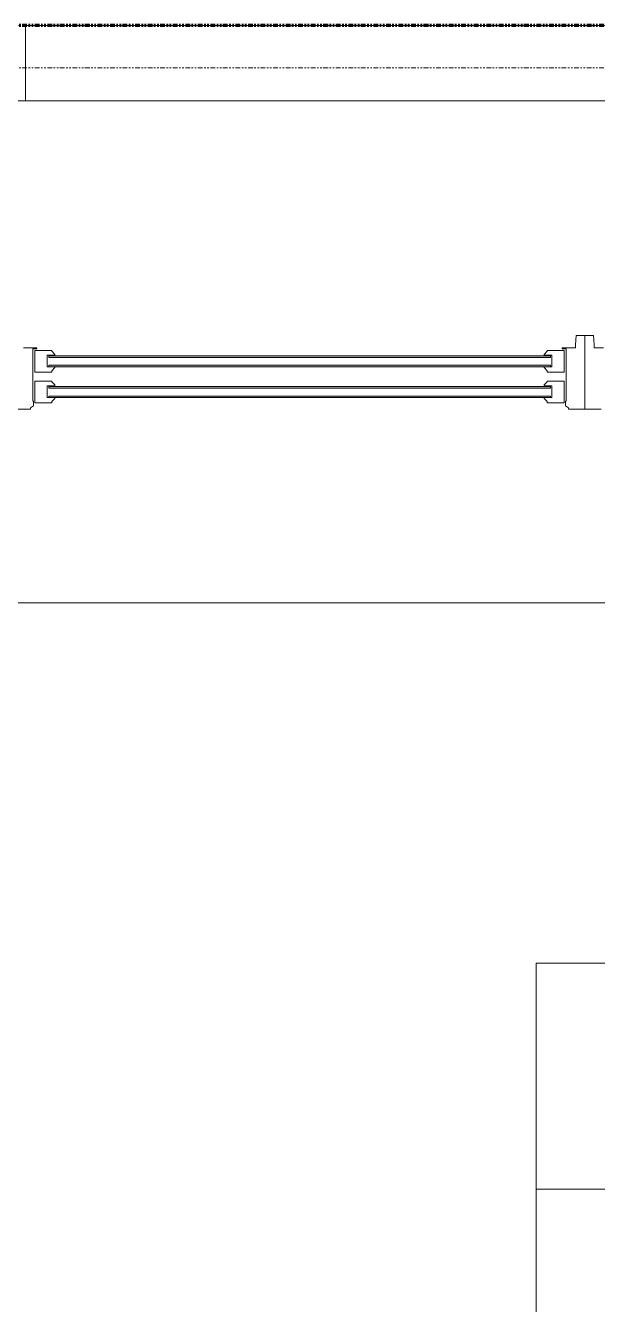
# Model space of a CAD drawing. Header units: inches. Extents: x -897 to 1409, y -1054 to 924.
# Drawn here: x 395 to 440.6, y 741.5 to 843.4 of the extents above; entities that cross this region are included whole.
import ezdxf

# ---------------------------------------------------------------- set-up
doc = ezdxf.new("R2010")
doc.units = ezdxf.units.IN
doc.header["$MEASUREMENT"] = 0
for name, pattern in [('Double Dash 3_8_', [1, 0.375, -0.125, 0.125, -0.125, 0.125, -0.125]), ('Double Dash 3_8__2_', [1, 0.375, -0.125, 0.125, -0.125, 0.125, -0.125]), ('Overhead', [0.15625, 0.09375, -0.0625])]:
    doc.linetypes.add(name, pattern=pattern)
for name, color, linetype, lineweight in [('A-DETL', 90, 'Continuous', 13), ('A-DETL-GENF', 92, 'Continuous', 13), ('A-GENM', 13, 'Continuous', 9), ('A-WALL', 113, 'Continuous', 13), ('A-WALL-PATT', 111, 'Continuous', 13), ('C-PROP-LINE', 91, 'Double Dash 3_8_', 20)]:
    doc.layers.add(name, color=color, linetype=linetype, lineweight=lineweight)

# ---------------------------------------------------------------- blocks, each defined once
blk = doc.blocks.new('Window_Double-Hung-3-Wide-Sterling_Kolbe - 11Ft 4 1_2In W x 6Ft 8 7_16In  H _UDH4036-3_-4393386-7TH FLOOR TELECOM PLAN')
at = {"layer": 'A-DETL-GENF', "lineweight": 9}
h = blk.add_hatch(color=256, dxfattribs=at)
h.paths.add_polyline_path([(57.74, -4.59), (57.74, -4.71), (97.74, -4.71), (97.74, -4.59)], flags=0)
h.paths.add_polyline_path([(57.74, -5.34), (57.74, -5.46), (97.74, -5.46), (97.74, -5.34)], flags=0)
h.paths.add_polyline_path([(57.74, -7.04), (57.74, -7.16), (97.74, -7.16), (97.74, -7.04)], flags=0)
h.paths.add_polyline_path([(57.74, -7.79), (57.74, -7.91), (97.74, -7.91), (97.74, -7.79)], flags=0)
at = {"layer": 'A-DETL-GENF', "color": 53, "lineweight": 9}
for p, q in [((54.99, -3.66), (53.69, -3.66)), ((54.99, -9.53), (54.99, -3.66)), ((54.99, -3.66), (56.29, -3.66)), ((54.99, -9.53), (54.99, -3.66)), ((56.29, -3.66), (56.29, -3.78)), ((56.29, -3.78), (56.54, -3.94)), ((56.54, -3.94), (56.54, -4.3)), ((99.19, -3.78), (98.94, -3.94)), ((98.94, -3.94), (98.94, -4.3)), ((100.49, -3.66), (99.19, -3.66)), ((99.19, -3.66), (99.19, -3.78)), ((56.54, -4.3), (56.47, -4.3)), ((56.47, -4.3), (56.47, -8.46)), ((56.63, -5.9), (56.63, -4.18)), ((56.63, -4.18), (57.99, -4.18)), ((57.62, -4.59), (57.62, -5.52)), ((58.24, -4.59), (57.62, -4.59)), ((57.74, -4.59), (57.74, -4.71)), ((97.74, -4.59), (57.74, -4.59)), ((97.74, -4.59), (57.74, -4.59)), ((57.74, -4.59), (57.74, -4.71)), ((57.74, -4.71), (97.74, -4.71)), ((57.74, -4.71), (97.74, -4.71)), ((57.99, -4.18), (57.99, -4.27)), ((57.99, -4.27), (58.24, -4.52)), ((58.24, -4.52), (58.24, -4.59)), ((97.49, -4.27), (97.24, -4.52)), ((97.24, -4.52), (97.24, -4.59)), ((97.24, -4.59), (97.87, -4.59)), ((98.85, -4.18), (97.49, -4.18)), ((97.49, -4.18), (97.49, -4.27)), ((97.74, -4.71), (97.74, -4.59)), ((97.74, -4.71), (97.74, -4.59)), ((97.87, -4.59), (97.87, -5.52)), ((98.85, -5.9), (98.85, -4.18)), ((98.94, -4.3), (99.01, -4.3)), ((99.01, -4.3), (99.01, -8.46)), ((57.99, -5.9), (56.63, -5.9)), ((57.62, -5.52), (58.24, -5.52)), ((57.74, -5.34), (57.74, -5.46)), ((97.74, -5.34), (57.74, -5.34)), ((97.74, -5.34), (57.74, -5.34)), ((57.74, -5.34), (57.74, -5.46)), ((57.74, -5.46), (97.74, -5.46)), ((57.74, -5.46), (97.74, -5.46)), ((58.24, -5.59), (57.99, -5.84)), ((57.99, -5.84), (58.24, -5.59)), ((57.99, -5.84), (57.99, -5.9)), ((57.99, -5.9), (57.99, -5.84)), ((58.24, -5.52), (58.24, -5.59)), ((58.24, -5.59), (58.24, -5.52)), ((97.87, -5.52), (97.24, -5.52)), ((97.24, -5.52), (97.24, -5.59)), ((97.24, -5.59), (97.24, -5.52)), ((97.24, -5.59), (97.49, -5.84)), ((97.49, -5.84), (97.24, -5.59)), ((97.49, -5.84), (97.49, -5.9)), ((97.49, -5.9), (97.49, -5.84)), ((97.49, -5.9), (98.85, -5.9)), ((97.74, -5.46), (97.74, -5.34)), ((97.74, -5.46), (97.74, -5.34)), ((56.63, -8.34), (56.63, -6.62)), ((56.63, -6.62), (57.99, -6.62)), ((57.62, -7.03), (57.62, -7.97)), ((58.24, -7.03), (57.62, -7.03)), ((57.74, -7.04), (57.74, -7.16)), ((97.74, -7.04), (57.74, -7.04)), ((97.74, -7.04), (57.74, -7.04)), ((57.74, -7.04), (57.74, -7.16)), ((57.99, -6.62), (57.99, -6.72)), ((57.99, -6.72), (58.24, -6.97)), ((58.24, -6.97), (58.24, -7.03)), ((97.49, -6.72), (97.24, -6.97)), ((97.24, -6.97), (97.24, -7.03)), ((97.24, -7.03), (97.87, -7.03)), ((98.85, -6.62), (97.49, -6.62)), ((97.49, -6.62), (97.49, -6.72)), ((97.74, -7.16), (97.74, -7.04)), ((97.74, -7.16), (97.74, -7.04)), ((97.87, -7.03), (97.87, -7.97)), ((98.85, -8.34), (98.85, -6.62)), ((57.62, -7.97), (58.24, -7.97)), ((57.74, -7.16), (97.74, -7.16)), ((57.74, -7.16), (97.74, -7.16)), ((57.74, -7.79), (57.74, -7.91)), ((97.74, -7.79), (57.74, -7.79)), ((97.74, -7.79), (57.74, -7.79)), ((57.74, -7.79), (57.74, -7.91)), ((57.74, -7.91), (97.74, -7.91)), ((57.74, -7.91), (97.74, -7.91)), ((58.24, -8.03), (57.99, -8.28)), ((57.99, -8.28), (58.24, -8.03)), ((58.24, -7.97), (58.24, -8.03)), ((58.24, -8.03), (58.24, -7.97)), ((97.87, -7.97), (97.24, -7.97)), ((97.24, -7.97), (97.24, -8.03)), ((97.24, -8.03), (97.24, -7.97)), ((97.24, -8.03), (97.49, -8.28)), ((97.49, -8.28), (97.24, -8.03)), ((97.74, -7.91), (97.74, -7.79)), ((97.74, -7.91), (97.74, -7.79)), ((53.51, -8.54), (54.24, -8.54)), ((54.24, -8.54), (54.24, -8.78)), ((54.24, -8.78), (54.31, -9.53)), ((55.74, -8.78), (55.68, -9.53)), ((56.47, -8.54), (55.74, -8.54)), ((55.74, -8.54), (55.74, -8.78)), ((56.47, -8.46), (56.79, -8.46)), ((56.79, -8.54), (56.47, -8.54)), ((57.99, -8.34), (56.63, -8.34)), ((56.79, -8.46), (56.79, -8.54)), ((57.99, -8.28), (57.99, -8.34)), ((57.99, -8.34), (57.99, -8.28)), ((97.49, -8.28), (97.49, -8.34)), ((97.49, -8.34), (97.49, -8.28)), ((97.49, -8.34), (98.85, -8.34)), ((99.01, -8.46), (98.69, -8.46)), ((98.69, -8.46), (98.69, -8.54)), ((98.69, -8.54), (99.01, -8.54)), ((99.01, -8.54), (99.74, -8.54)), ((54.31, -9.53), (54.99, -9.53)), ((55.68, -9.53), (54.99, -9.53))]:
    blk.add_line(p, q, dxfattribs=at)
blk = doc.blocks.new('Opening-Elliptical Arch - Exterior Window Arch-3211843-7TH FLOOR TELECOM PLAN')
at = {"layer": 'A-GENM', "linetype": 'Overhead'}
for p, q in [((-68.82, 3), (68.18, 3)), ((-68.82, -3), (68.18, -3))]:
    blk.add_line(p, q, dxfattribs=at)
blk = doc.blocks.new('Generic Model Adjustable Table - Default-1794301-7TH FLOOR TELECOM PLAN')
at = {"layer": 'A-GENM', "color": 53}
for p, q in [((36, 18), (-36, 18)), ((-36, 18), (-36, -18)), ((36, -18), (36, 18)), ((-36, -18), (36, -18))]:
    blk.add_line(p, q, dxfattribs=at)
blk = doc.blocks.new('Generic Model Adjustable Table - Default-V88-7TH FLOOR TELECOM PLAN')
at = {"layer": 'A-GENM', "color": 53}
for p, q in [((9, 18), (-9, 18)), ((-9, 18), (-9, 9.1)), ((9, -18), (9, 18)), ((-9, -8.6), (-9, -18)), ((-9, -18), (9, -18))]:
    blk.add_line(p, q, dxfattribs=at)
blk = doc.blocks.new('Family - ___-850868-7TH FLOOR TELECOM PLAN')
at = {"layer": 'C-PROP-LINE', "color": 133, "linetype": 'Double Dash 3_8__2_'}
blk.add_line((934.11, 840.01), (-889.89, 840.01), dxfattribs=at)

msp = doc.modelspace()

# ---------------------------------------------------------------- hatches: boundary and pattern name
at = {"layer": 'A-WALL-PATT', "lineweight": 9}
h = msp.add_hatch(dxfattribs=at)
h.set_pattern_fill('FP_1', color=53, style=0, pattern_type=2)
h.set_pattern_definition([(135, (0, 0), (-4.24264, -4.24264), [])])
h.paths.add_polyline_path([(933.4, 837.38), (933.4, 843.38), (783.42, 843.38), (783.42, 837.38), (890.29, 837.38)], flags=0)
h.paths.add_polyline_path([(648.75, 837.38), (648.75, 843.38), (529.67, 843.38), (529.67, 837.38), (573.06, 837.38)], flags=0)
h.paths.add_polyline_path([(395, 837.38), (395, 843.38), (275.8, 843.38), (275.8, 837.38), (335.14, 837.38)], flags=0)
h.paths.add_polyline_path([(141.12, 837.38), (141.12, 843.38), (74.92, 843.38), (74.92, 837.38), (97.22, 837.38)], flags=0)
h.paths.add_polyline_path([(-59.75, 837.38), (-59.75, 843.38), (-125.83, 843.38), (-125.83, 837.38), (-61.39, 837.38)], flags=0)
h.paths.add_polyline_path([(-260.5, 837.38), (-260.5, 843.38), (-377.7, 843.38), (-377.7, 837.38), (-299.31, 837.38)], flags=0)
h.paths.add_polyline_path([(-512.38, 837.38), (-512.38, 843.38), (-631.58, 843.38), (-631.58, 837.38), (-537.23, 837.38)], flags=0)
h.paths.add_polyline_path([(-766.25, 837.38), (-766.25, 843.38), (-896.85, 843.38), (-896.85, 837.38), (-775.15, 837.38)], flags=0)

# ---------------------------------------------------------------- linework, layer by layer
at = {"layer": 'A-DETL', "linetype": 'Double Dash 3_8_', "lineweight": 140}
msp.add_line((934.11, 843.38), (-896.85, 843.38), dxfattribs=at)
at = {"layer": 'A-WALL', "color": 133, "lineweight": 20}
for p, q in [((395, 837.38), (395, 843.38)), ((275.8, 837.38), (395, 837.38))]:
    msp.add_line(p, q, dxfattribs=at)
at = {"layer": 'A-WALL', "color": 53, "lineweight": 9}
for p, q in [((395, 843.38), (529.67, 843.38)), ((395, 837.38), (529.67, 837.38)), ((529.67, 837.38), (395, 837.38)), ((395, 837.38), (529.67, 837.38)), ((530.59, 797.38), (394.09, 797.38)), ((530.59, 797.38), (394.09, 797.38))]:
    msp.add_line(p, q, dxfattribs=at)

# ---------------------------------------------------------------- block references
at = {"color": 53, "lineweight": 9}
for name, p, rotation in [('Opening-Elliptical Arch - Exterior Window Arch-3211843-7TH FLOOR TELECOM PLAN', (462.01, 840.38), 180), ('Window_Double-Hung-3-Wide-Sterling_Kolbe - 11Ft 4 1_2In W x 6Ft 8 7_16In  H _UDH4036-3_-4393386-7TH FLOOR TELECOM PLAN', (494.58, 809.15), 180), ('Generic Model Adjustable Table - Default-V88-7TH FLOOR TELECOM PLAN', (453.72, 759.66), 270), ('Generic Model Adjustable Table - Default-1794301-7TH FLOOR TELECOM PLAN', (453.72, 714.66), 270)]:
    msp.add_blockref(name, p, dxfattribs=dict(at, rotation=rotation))
at = {"color": 133, "linetype": 'Double Dash 3_8__2_', "lineweight": 20}
msp.add_blockref('Family - ___-850868-7TH FLOOR TELECOM PLAN', (0, 0), dxfattribs=at)

doc.saveas('drawing.dxf')
